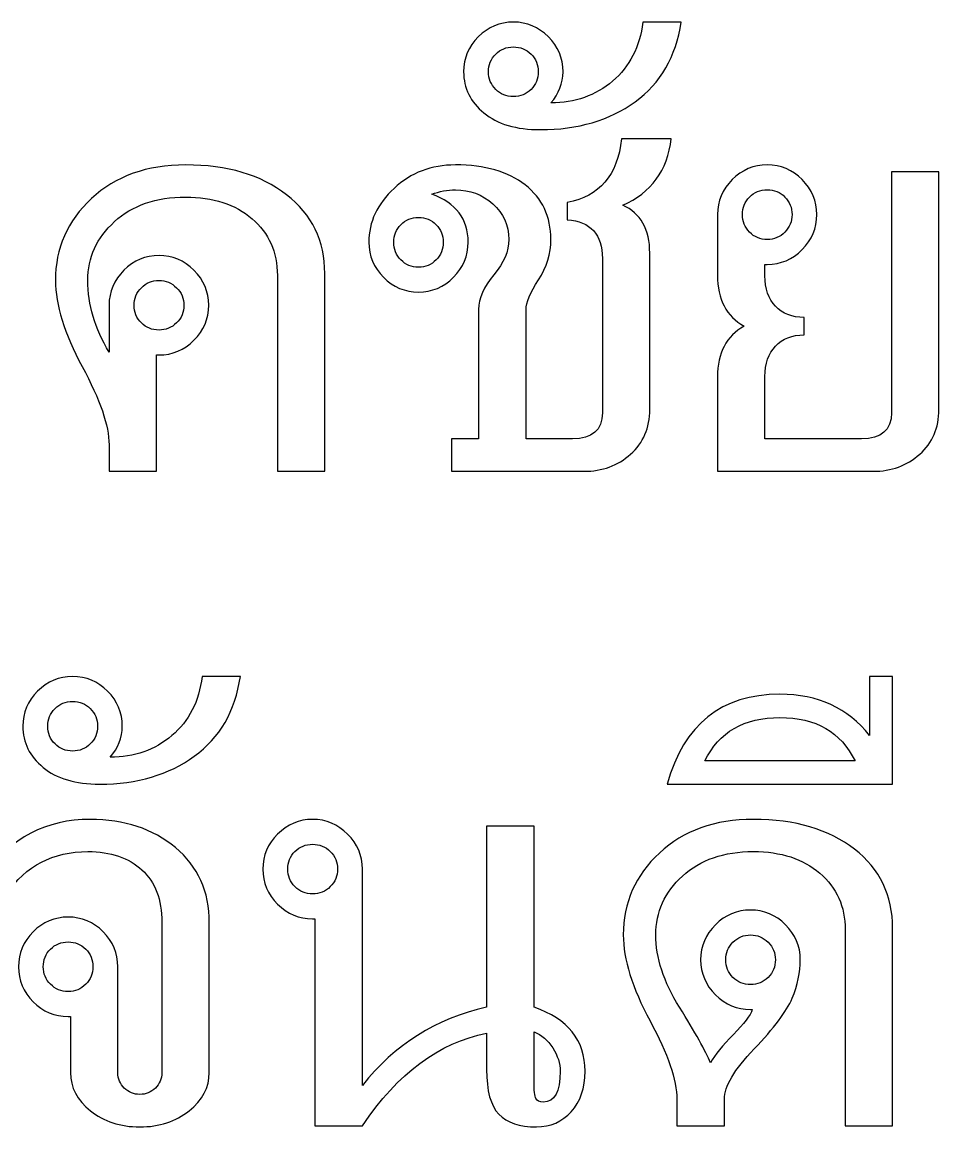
# Model space of a CAD drawing. Header units: millimetres. Extents: x -71 to 103, y -113 to 109.
# Drawn here: x -12.4 to 48.6, y 30.3 to 103.8 of the extents above; entities that cross this region are included whole.
import ezdxf

# ---------------------------------------------------------------- set-up
doc = ezdxf.new("R2010")
doc.units = ezdxf.units.MM
doc.header["$MEASUREMENT"] = 0
doc.layers.add('Layer 1', color=7, linetype='Continuous')

msp = doc.modelspace()

# ---------------------------------------------------------------- linework, layer by layer
at = {"layer": 'Layer 1', "color": 250}
for points, knots in [([(31.4268, 103.8001), (31.0871, 101.4991), (30.068, 99.7301), (28.3631, 98.4995), (28.3631, 98.4995), (26.6646, 97.2625), (24.5688, 96.6472), (22.0755, 96.6472), (22.0755, 96.6472), (20.4604, 96.6472), (19.2041, 97.0189), (18.3132, 97.756), (18.3132, 97.756), (17.4159, 98.4931), (16.9673, 99.4096), (16.9673, 100.4992), (16.9673, 100.4992), (16.9673, 101.3965), (17.2941, 102.1721), (17.9415, 102.8258), (17.9415, 102.8258), (18.5952, 103.4732), (19.3708, 103.8001), (20.2745, 103.8001), (20.2745, 103.8001), (21.1718, 103.8001), (21.9473, 103.4732), (22.6011, 102.8258), (22.6011, 102.8258), (23.2549, 102.1721), (23.5753, 101.3965), (23.5753, 100.4992), (23.5753, 100.4992), (23.5753, 99.7301), (23.3061, 99.0443), (22.7677, 98.429), (22.7677, 98.429), (24.3701, 98.429), (25.7417, 98.9097), (26.8761, 99.8775), (26.8761, 99.8775), (28.0042, 100.8389), (28.6772, 102.1464), (28.8887, 103.8001), (28.8887, 103.8001), (28.8887, 103.8001), (31.4268, 103.8001), (31.4268, 103.8001)], [0, 0, 0, 0, 0.0769231, 0.0769231, 0.0769231, 0.0769231, 0.1538462, 0.1538462, 0.1538462, 0.1538462, 0.2307692, 0.2307692, 0.2307692, 0.2307692, 0.3076923, 0.3076923, 0.3076923, 0.3076923, 0.3846154, 0.3846154, 0.3846154, 0.3846154, 0.4615385, 0.4615385, 0.4615385, 0.4615385, 0.5384615, 0.5384615, 0.5384615, 0.5384615, 0.6153846, 0.6153846, 0.6153846, 0.6153846, 0.6923077, 0.6923077, 0.6923077, 0.6923077, 0.7692308, 0.7692308, 0.7692308, 0.7692308, 0.8461538, 0.8461538, 0.8461538, 0.8461538, 1, 1, 1, 1]), ([(20.2745, 98.8456), (20.736, 98.8456), (21.1269, 99.0059), (21.4474, 99.3199), (21.4474, 99.3199), (21.7679, 99.6404), (21.9281, 100.0314), (21.9281, 100.4992), (21.9281, 100.4992), (21.9281, 100.9607), (21.7679, 101.3517), (21.4474, 101.6721), (21.4474, 101.6721), (21.1269, 101.9862), (20.736, 102.1464), (20.2745, 102.1464), (20.2745, 102.1464), (19.8066, 102.1464), (19.4156, 101.9862), (19.1016, 101.6721), (19.1016, 101.6721), (18.7811, 101.3517), (18.6209, 100.9607), (18.6209, 100.4992), (18.6209, 100.4992), (18.6209, 100.0314), (18.7811, 99.6404), (19.1016, 99.3199), (19.1016, 99.3199), (19.4156, 99.0059), (19.8066, 98.8456), (20.2745, 98.8456)], [0, 0, 0, 0, 0.1111111, 0.1111111, 0.1111111, 0.1111111, 0.2222222, 0.2222222, 0.2222222, 0.2222222, 0.3333333, 0.3333333, 0.3333333, 0.3333333, 0.4444444, 0.4444444, 0.4444444, 0.4444444, 0.5555556, 0.5555556, 0.5555556, 0.5555556, 0.6666667, 0.6666667, 0.6666667, 0.6666667, 0.7777778, 0.7777778, 0.7777778, 0.7777778, 1, 1, 1, 1]), ([(29.3437, 78.0408), (29.3437, 76.8102), (28.9143, 75.8168), (28.0683, 75.0605), (28.0683, 75.0605), (27.2158, 74.3042), (26.1839, 73.926), (24.9661, 73.926), (24.9661, 73.926), (24.9661, 73.926), (16.1597, 73.926), (16.1597, 73.926), (16.1597, 73.926), (16.1597, 73.926), (16.1597, 76.086), (16.1597, 76.086), (16.1597, 76.086), (16.1597, 76.086), (17.9607, 76.086), (17.9607, 76.086), (17.9607, 76.086), (17.9607, 76.086), (17.9607, 84.6873), (17.9607, 84.6873), (17.9607, 84.6873), (17.9607, 85.4244), (18.3004, 86.1935), (18.967, 86.9883), (18.967, 86.9883), (19.64, 87.7831), (19.9732, 88.565), (19.9732, 89.3405), (19.9732, 89.3405), (19.9732, 90.2955), (19.6207, 91.0839), (18.9093, 91.7056), (18.9093, 91.7056), (18.2043, 92.3337), (17.3775, 92.6478), (16.4225, 92.6478), (16.4225, 92.6478), (15.8841, 92.6478), (15.3585, 92.5452), (14.8458, 92.3465), (14.8458, 92.3465), (16.4609, 91.7825), (17.2685, 90.7185), (17.2685, 89.1547), (17.2685, 89.1547), (17.2685, 88.2509), (16.9416, 87.4754), (16.2943, 86.8281), (16.2943, 86.8281), (15.6405, 86.1743), (14.865, 85.8474), (13.9613, 85.8474), (13.9613, 85.8474), (13.0639, 85.8474), (12.2884, 86.1743), (11.6347, 86.8281), (11.6347, 86.8281), (10.9873, 87.4754), (10.6604, 88.2509), (10.6604, 89.1547), (10.6604, 89.1547), (10.6604, 90.507), (11.2181, 91.6992), (12.3397, 92.7439), (12.3397, 92.7439), (13.4613, 93.7822), (14.8201, 94.3014), (16.4225, 94.3014), (16.4225, 94.3014), (18.3773, 94.3014), (19.922, 93.8527), (21.0628, 92.9682), (21.0628, 92.9682), (22.2037, 92.0773), (22.7677, 90.8724), (22.7677, 89.3405), (22.7677, 89.3405), (22.7677, 88.4048), (22.4985, 87.5074), (21.9473, 86.655), (21.9473, 86.655), (21.3961, 85.809), (21.1205, 85.1488), (21.1205, 84.6873), (21.1205, 84.6873), (21.1205, 84.6873), (21.1205, 76.086), (21.1205, 76.086), (21.1205, 76.086), (21.1205, 76.086), (24.197, 76.086), (24.197, 76.086), (24.197, 76.086), (25.5238, 76.086), (26.1903, 76.6628), (26.1903, 77.8101), (26.1903, 77.8101), (26.1903, 77.8101), (26.1903, 88.0843), (26.1903, 88.0843), (26.1903, 88.0843), (26.1903, 89.6866), (25.4148, 90.5455), (23.8573, 90.6544), (23.8573, 90.6544), (23.8573, 90.6544), (23.8573, 91.8017), (23.8573, 91.8017), (23.8573, 91.8017), (25.9981, 92.2055), (27.203, 93.6156), (27.4658, 96.0447), (27.4658, 96.0447), (27.4658, 96.0447), (30.773, 96.0447), (30.773, 96.0447), (30.773, 96.0447), (30.5167, 93.9296), (29.4463, 92.4555), (27.5427, 91.6159), (27.5427, 91.6159), (28.7413, 91.0903), (29.3437, 90.0263), (29.3437, 88.424), (29.3437, 88.424), (29.3437, 88.424), (29.3437, 78.0408), (29.3437, 78.0408)], [0, 0, 0, 0, 0.0294118, 0.0294118, 0.0294118, 0.0294118, 0.0588235, 0.0588235, 0.0588235, 0.0588235, 0.0882353, 0.0882353, 0.0882353, 0.0882353, 0.1176471, 0.1176471, 0.1176471, 0.1176471, 0.1470588, 0.1470588, 0.1470588, 0.1470588, 0.1764706, 0.1764706, 0.1764706, 0.1764706, 0.2058824, 0.2058824, 0.2058824, 0.2058824, 0.2352941, 0.2352941, 0.2352941, 0.2352941, 0.2647059, 0.2647059, 0.2647059, 0.2647059, 0.2941176, 0.2941176, 0.2941176, 0.2941176, 0.3235294, 0.3235294, 0.3235294, 0.3235294, 0.3529412, 0.3529412, 0.3529412, 0.3529412, 0.3823529, 0.3823529, 0.3823529, 0.3823529, 0.4117647, 0.4117647, 0.4117647, 0.4117647, 0.4411765, 0.4411765, 0.4411765, 0.4411765, 0.4705882, 0.4705882, 0.4705882, 0.4705882, 0.5, 0.5, 0.5, 0.5, 0.5294118, 0.5294118, 0.5294118, 0.5294118, 0.5588235, 0.5588235, 0.5588235, 0.5588235, 0.5882353, 0.5882353, 0.5882353, 0.5882353, 0.6176471, 0.6176471, 0.6176471, 0.6176471, 0.6470588, 0.6470588, 0.6470588, 0.6470588, 0.6764706, 0.6764706, 0.6764706, 0.6764706, 0.7058824, 0.7058824, 0.7058824, 0.7058824, 0.7352941, 0.7352941, 0.7352941, 0.7352941, 0.7647059, 0.7647059, 0.7647059, 0.7647059, 0.7941176, 0.7941176, 0.7941176, 0.7941176, 0.8235294, 0.8235294, 0.8235294, 0.8235294, 0.8529412, 0.8529412, 0.8529412, 0.8529412, 0.8823529, 0.8823529, 0.8823529, 0.8823529, 0.9117647, 0.9117647, 0.9117647, 0.9117647, 0.9411765, 0.9411765, 0.9411765, 0.9411765, 1, 1, 1, 1]), ([(7.7313, 73.926), (7.7313, 73.926), (4.5779, 73.926), (4.5779, 73.926), (4.5779, 73.926), (4.5779, 73.926), (4.5779, 86.9562), (4.5779, 86.9562), (4.5779, 86.9562), (4.5779, 88.5073), (4.0139, 89.7635), (2.8923, 90.7249), (2.8923, 90.7249), (1.777, 91.6799), (0.3029, 92.1606), (-1.5238, 92.1606), (-1.5238, 92.1606), (-3.4915, 92.1606), (-5.0682, 91.6159), (-6.2475, 90.5327), (-6.2475, 90.5327), (-7.4332, 89.4495), (-8.0229, 88.1484), (-8.0229, 86.6165), (-8.0229, 86.6165), (-8.0229, 85.0142), (-7.555, 83.4247), (-6.6128, 81.848), (-6.6128, 81.848), (-6.6128, 81.848), (-6.6128, 84.9693), (-6.6128, 84.9693), (-6.6128, 84.9693), (-6.6128, 85.8666), (-6.2859, 86.6422), (-5.6322, 87.2959), (-5.6322, 87.2959), (-4.972, 87.9497), (-4.1901, 88.2702), (-3.2928, 88.2702), (-3.2928, 88.2702), (-2.4019, 88.2702), (-1.6327, 87.9497), (-0.9726, 87.2959), (-0.9726, 87.2959), (-0.3124, 86.6422), (0.0145, 85.8666), (0.0145, 84.9693), (0.0145, 84.9693), (0.0145, 84.0656), (-0.3124, 83.2901), (-0.9726, 82.6363), (-0.9726, 82.6363), (-1.6327, 81.989), (-2.4019, 81.6621), (-3.2928, 81.6621), (-3.2928, 81.6621), (-3.2928, 81.6621), (-3.4594, 81.6621), (-3.4594, 81.6621), (-3.4594, 81.6621), (-3.4594, 81.6621), (-3.4594, 73.926), (-3.4594, 73.926), (-3.4594, 73.926), (-3.4594, 73.926), (-6.6128, 73.926), (-6.6128, 73.926), (-6.6128, 73.926), (-6.6128, 73.926), (-6.6128, 75.6886), (-6.6128, 75.6886), (-6.6128, 75.6886), (-6.6128, 76.9576), (-7.2089, 78.6882), (-8.401, 80.893), (-8.401, 80.893), (-9.5868, 83.0978), (-10.1828, 85.0078), (-10.1828, 86.6165), (-10.1828, 86.6165), (-10.1828, 88.7573), (-9.3817, 90.5775), (-7.7793, 92.0645), (-7.7793, 92.0645), (-6.177, 93.5579), (-4.0939, 94.3014), (-1.5238, 94.3014), (-1.5238, 94.3014), (1.2515, 94.3014), (3.4883, 93.6412), (5.1868, 92.3209), (5.1868, 92.3209), (6.8853, 91.0006), (7.7313, 89.2508), (7.7313, 87.0716), (7.7313, 87.0716), (7.7313, 87.0716), (7.7313, 73.926), (7.7313, 73.926)], [0, 0, 0, 0, 0.0384615, 0.0384615, 0.0384615, 0.0384615, 0.0769231, 0.0769231, 0.0769231, 0.0769231, 0.1153846, 0.1153846, 0.1153846, 0.1153846, 0.1538462, 0.1538462, 0.1538462, 0.1538462, 0.1923077, 0.1923077, 0.1923077, 0.1923077, 0.2307692, 0.2307692, 0.2307692, 0.2307692, 0.2692308, 0.2692308, 0.2692308, 0.2692308, 0.3076923, 0.3076923, 0.3076923, 0.3076923, 0.3461538, 0.3461538, 0.3461538, 0.3461538, 0.3846154, 0.3846154, 0.3846154, 0.3846154, 0.4230769, 0.4230769, 0.4230769, 0.4230769, 0.4615385, 0.4615385, 0.4615385, 0.4615385, 0.5, 0.5, 0.5, 0.5, 0.5384615, 0.5384615, 0.5384615, 0.5384615, 0.5769231, 0.5769231, 0.5769231, 0.5769231, 0.6153846, 0.6153846, 0.6153846, 0.6153846, 0.6538462, 0.6538462, 0.6538462, 0.6538462, 0.6923077, 0.6923077, 0.6923077, 0.6923077, 0.7307692, 0.7307692, 0.7307692, 0.7307692, 0.7692308, 0.7692308, 0.7692308, 0.7692308, 0.8076923, 0.8076923, 0.8076923, 0.8076923, 0.8461538, 0.8461538, 0.8461538, 0.8461538, 0.8846154, 0.8846154, 0.8846154, 0.8846154, 0.9230769, 0.9230769, 0.9230769, 0.9230769, 1, 1, 1, 1]), ([(48.5719, 78.0408), (48.5719, 76.8102), (48.1424, 75.8168), (47.2964, 75.0605), (47.2964, 75.0605), (46.4439, 74.3042), (45.412, 73.926), (44.1943, 73.926), (44.1943, 73.926), (44.1943, 73.926), (33.8495, 73.926), (33.8495, 73.926), (33.8495, 73.926), (33.8495, 73.926), (33.8495, 80.2008), (33.8495, 80.2008), (33.8495, 80.2008), (33.8495, 81.7903), (34.4392, 82.9119), (35.6121, 83.5785), (35.6121, 83.5785), (34.4392, 84.2387), (33.8495, 85.3667), (33.8495, 86.9562), (33.8495, 86.9562), (33.8495, 86.9562), (33.8495, 90.9941), (33.8495, 90.9941), (33.8495, 90.9941), (33.8495, 91.8979), (34.1764, 92.6734), (34.8238, 93.3207), (34.8238, 93.3207), (35.4775, 93.9745), (36.2531, 94.3014), (37.1568, 94.3014), (37.1568, 94.3014), (38.0541, 94.3014), (38.8296, 93.9745), (39.4834, 93.3207), (39.4834, 93.3207), (40.1307, 92.6734), (40.4576, 91.8979), (40.4576, 90.9941), (40.4576, 90.9941), (40.4576, 90.0904), (40.1307, 89.3149), (39.4834, 88.6675), (39.4834, 88.6675), (38.8296, 88.0138), (38.0541, 87.6869), (37.1568, 87.6869), (37.1568, 87.6869), (37.1568, 87.6869), (37.0029, 87.6869), (37.0029, 87.6869), (37.0029, 87.6869), (37.0029, 87.6869), (37.0029, 86.9178), (37.0029, 86.9178), (37.0029, 86.9178), (37.0029, 86.0717), (37.2401, 85.3988), (37.708, 84.8988), (37.708, 84.8988), (38.1759, 84.4053), (38.8104, 84.1618), (39.6116, 84.1618), (39.6116, 84.1618), (39.6116, 84.1618), (39.6116, 82.9953), (39.6116, 82.9953), (39.6116, 82.9953), (38.8104, 82.9953), (38.1759, 82.7453), (37.708, 82.2518), (37.708, 82.2518), (37.2401, 81.7582), (37.0029, 81.0853), (37.0029, 80.2328), (37.0029, 80.2328), (37.0029, 80.2328), (37.0029, 76.086), (37.0029, 76.086), (37.0029, 76.086), (37.0029, 76.086), (43.4251, 76.086), (43.4251, 76.086), (43.4251, 76.086), (44.7519, 76.086), (45.4184, 76.6628), (45.4184, 77.8101), (45.4184, 77.8101), (45.4184, 77.8101), (45.4184, 93.8463), (45.4184, 93.8463), (45.4184, 93.8463), (45.4184, 93.8463), (48.5719, 93.8463), (48.5719, 93.8463), (48.5719, 93.8463), (48.5719, 93.8463), (48.5719, 78.0408), (48.5719, 78.0408)], [0, 0, 0, 0, 0.037037, 0.037037, 0.037037, 0.037037, 0.0740741, 0.0740741, 0.0740741, 0.0740741, 0.1111111, 0.1111111, 0.1111111, 0.1111111, 0.1481481, 0.1481481, 0.1481481, 0.1481481, 0.1851852, 0.1851852, 0.1851852, 0.1851852, 0.2222222, 0.2222222, 0.2222222, 0.2222222, 0.2592593, 0.2592593, 0.2592593, 0.2592593, 0.2962963, 0.2962963, 0.2962963, 0.2962963, 0.3333333, 0.3333333, 0.3333333, 0.3333333, 0.3703704, 0.3703704, 0.3703704, 0.3703704, 0.4074074, 0.4074074, 0.4074074, 0.4074074, 0.4444444, 0.4444444, 0.4444444, 0.4444444, 0.4814815, 0.4814815, 0.4814815, 0.4814815, 0.5185185, 0.5185185, 0.5185185, 0.5185185, 0.5555556, 0.5555556, 0.5555556, 0.5555556, 0.5925926, 0.5925926, 0.5925926, 0.5925926, 0.6296296, 0.6296296, 0.6296296, 0.6296296, 0.6666667, 0.6666667, 0.6666667, 0.6666667, 0.7037037, 0.7037037, 0.7037037, 0.7037037, 0.7407407, 0.7407407, 0.7407407, 0.7407407, 0.7777778, 0.7777778, 0.7777778, 0.7777778, 0.8148148, 0.8148148, 0.8148148, 0.8148148, 0.8518519, 0.8518519, 0.8518519, 0.8518519, 0.8888889, 0.8888889, 0.8888889, 0.8888889, 0.9259259, 0.9259259, 0.9259259, 0.9259259, 1, 1, 1, 1]), ([(37.1568, 89.3405), (37.6182, 89.3405), (38.0092, 89.5072), (38.3297, 89.8276), (38.3297, 89.8276), (38.6437, 90.1545), (38.804, 90.5455), (38.804, 90.9941), (38.804, 90.9941), (38.804, 91.4556), (38.6437, 91.8466), (38.3297, 92.1671), (38.3297, 92.1671), (38.0092, 92.4875), (37.6182, 92.6478), (37.1568, 92.6478), (37.1568, 92.6478), (36.6889, 92.6478), (36.2979, 92.4875), (35.9775, 92.1671), (35.9775, 92.1671), (35.6634, 91.8466), (35.5032, 91.4556), (35.5032, 90.9941), (35.5032, 90.9941), (35.5032, 90.5455), (35.6634, 90.1545), (35.9775, 89.8276), (35.9775, 89.8276), (36.2979, 89.5072), (36.6889, 89.3405), (37.1568, 89.3405)], [0, 0, 0, 0, 0.1111111, 0.1111111, 0.1111111, 0.1111111, 0.2222222, 0.2222222, 0.2222222, 0.2222222, 0.3333333, 0.3333333, 0.3333333, 0.3333333, 0.4444444, 0.4444444, 0.4444444, 0.4444444, 0.5555556, 0.5555556, 0.5555556, 0.5555556, 0.6666667, 0.6666667, 0.6666667, 0.6666667, 0.7777778, 0.7777778, 0.7777778, 0.7777778, 1, 1, 1, 1]), ([(13.9613, 87.501), (14.4291, 87.501), (14.8201, 87.6613), (15.1406, 87.9817), (15.1406, 87.9817), (15.4546, 88.3022), (15.6149, 88.6932), (15.6149, 89.1547), (15.6149, 89.1547), (15.6149, 89.6161), (15.4546, 90.0071), (15.1406, 90.3276), (15.1406, 90.3276), (14.8201, 90.648), (14.4291, 90.8083), (13.9613, 90.8083), (13.9613, 90.8083), (13.4998, 90.8083), (13.1088, 90.648), (12.7883, 90.3276), (12.7883, 90.3276), (12.4743, 90.0071), (12.3141, 89.6161), (12.3141, 89.1547), (12.3141, 89.1547), (12.3141, 88.6932), (12.4743, 88.3022), (12.7883, 87.9817), (12.7883, 87.9817), (13.1088, 87.6613), (13.4998, 87.501), (13.9613, 87.501)], [0, 0, 0, 0, 0.1111111, 0.1111111, 0.1111111, 0.1111111, 0.2222222, 0.2222222, 0.2222222, 0.2222222, 0.3333333, 0.3333333, 0.3333333, 0.3333333, 0.4444444, 0.4444444, 0.4444444, 0.4444444, 0.5555556, 0.5555556, 0.5555556, 0.5555556, 0.6666667, 0.6666667, 0.6666667, 0.6666667, 0.7777778, 0.7777778, 0.7777778, 0.7777778, 1, 1, 1, 1]), ([(-3.2928, 83.3157), (-2.8441, 83.3157), (-2.4531, 83.476), (-2.1263, 83.7964), (-2.1263, 83.7964), (-1.7994, 84.1105), (-1.6392, 84.5015), (-1.6392, 84.9693), (-1.6392, 84.9693), (-1.6392, 85.418), (-1.7994, 85.809), (-2.1263, 86.1294), (-2.1263, 86.1294), (-2.4531, 86.4563), (-2.8441, 86.6165), (-3.2928, 86.6165), (-3.2928, 86.6165), (-3.7542, 86.6165), (-4.1452, 86.4563), (-4.4657, 86.1294), (-4.4657, 86.1294), (-4.7862, 85.809), (-4.9464, 85.418), (-4.9464, 84.9693), (-4.9464, 84.9693), (-4.9464, 84.5015), (-4.7862, 84.1105), (-4.4657, 83.7964), (-4.4657, 83.7964), (-4.1452, 83.476), (-3.7542, 83.3157), (-3.2928, 83.3157)], [0, 0, 0, 0, 0.1111111, 0.1111111, 0.1111111, 0.1111111, 0.2222222, 0.2222222, 0.2222222, 0.2222222, 0.3333333, 0.3333333, 0.3333333, 0.3333333, 0.4444444, 0.4444444, 0.4444444, 0.4444444, 0.5555556, 0.5555556, 0.5555556, 0.5555556, 0.6666667, 0.6666667, 0.6666667, 0.6666667, 0.7777778, 0.7777778, 0.7777778, 0.7777778, 1, 1, 1, 1]), ([(2.1167, 60.2741), (1.777, 57.9731), (0.7579, 56.2041), (-0.947, 54.9735), (-0.947, 54.9735), (-2.6455, 53.7365), (-4.7413, 53.1212), (-7.2346, 53.1212), (-7.2346, 53.1212), (-8.8497, 53.1212), (-10.106, 53.4929), (-10.9969, 54.23), (-10.9969, 54.23), (-11.8942, 54.9671), (-12.3428, 55.8836), (-12.3428, 56.9732), (-12.3428, 56.9732), (-12.3428, 57.8705), (-12.016, 58.6461), (-11.3686, 59.2998), (-11.3686, 59.2998), (-10.7149, 59.9472), (-9.9393, 60.2741), (-9.0356, 60.2741), (-9.0356, 60.2741), (-8.1383, 60.2741), (-7.3628, 59.9472), (-6.709, 59.2998), (-6.709, 59.2998), (-6.0552, 58.6461), (-5.7348, 57.8705), (-5.7348, 56.9732), (-5.7348, 56.9732), (-5.7348, 56.2041), (-6.004, 55.5183), (-6.5424, 54.903), (-6.5424, 54.903), (-4.94, 54.903), (-3.5684, 55.3837), (-2.434, 56.3515), (-2.434, 56.3515), (-1.3059, 57.3129), (-0.6329, 58.6204), (-0.4214, 60.2741), (-0.4214, 60.2741), (-0.4214, 60.2741), (2.1167, 60.2741), (2.1167, 60.2741)], [0, 0, 0, 0, 0.0769231, 0.0769231, 0.0769231, 0.0769231, 0.1538462, 0.1538462, 0.1538462, 0.1538462, 0.2307692, 0.2307692, 0.2307692, 0.2307692, 0.3076923, 0.3076923, 0.3076923, 0.3076923, 0.3846154, 0.3846154, 0.3846154, 0.3846154, 0.4615385, 0.4615385, 0.4615385, 0.4615385, 0.5384615, 0.5384615, 0.5384615, 0.5384615, 0.6153846, 0.6153846, 0.6153846, 0.6153846, 0.6923077, 0.6923077, 0.6923077, 0.6923077, 0.7692308, 0.7692308, 0.7692308, 0.7692308, 0.8461538, 0.8461538, 0.8461538, 0.8461538, 1, 1, 1, 1]), ([(45.4954, 53.1212), (45.4954, 53.1212), (30.5103, 53.1212), (30.5103, 53.1212), (30.5103, 53.1212), (31.6127, 57.1014), (34.1059, 59.0947), (38.0028, 59.0947), (38.0028, 59.0947), (40.5409, 59.0947), (42.5278, 58.1782), (43.9571, 56.3515), (43.9571, 56.3515), (43.9571, 56.3515), (43.9571, 60.2741), (43.9571, 60.2741), (43.9571, 60.2741), (43.9571, 60.2741), (45.4954, 60.2741), (45.4954, 60.2741), (45.4954, 60.2741), (45.4954, 60.2741), (45.4954, 53.1212), (45.4954, 53.1212)], [0, 0, 0, 0, 0.1428571, 0.1428571, 0.1428571, 0.1428571, 0.2857143, 0.2857143, 0.2857143, 0.2857143, 0.4285714, 0.4285714, 0.4285714, 0.4285714, 0.5714286, 0.5714286, 0.5714286, 0.5714286, 0.7142857, 0.7142857, 0.7142857, 0.7142857, 1, 1, 1, 1]), ([(-9.0356, 55.3196), (-8.5741, 55.3196), (-8.1832, 55.4799), (-7.8627, 55.7939), (-7.8627, 55.7939), (-7.5422, 56.1144), (-7.382, 56.5054), (-7.382, 56.9732), (-7.382, 56.9732), (-7.382, 57.4347), (-7.5422, 57.8257), (-7.8627, 58.1461), (-7.8627, 58.1461), (-8.1832, 58.4602), (-8.5741, 58.6204), (-9.0356, 58.6204), (-9.0356, 58.6204), (-9.5035, 58.6204), (-9.8945, 58.4602), (-10.2085, 58.1461), (-10.2085, 58.1461), (-10.529, 57.8257), (-10.6892, 57.4347), (-10.6892, 56.9732), (-10.6892, 56.9732), (-10.6892, 56.5054), (-10.529, 56.1144), (-10.2085, 55.7939), (-10.2085, 55.7939), (-9.8945, 55.4799), (-9.5035, 55.3196), (-9.0356, 55.3196)], [0, 0, 0, 0, 0.1111111, 0.1111111, 0.1111111, 0.1111111, 0.2222222, 0.2222222, 0.2222222, 0.2222222, 0.3333333, 0.3333333, 0.3333333, 0.3333333, 0.4444444, 0.4444444, 0.4444444, 0.4444444, 0.5555556, 0.5555556, 0.5555556, 0.5555556, 0.6666667, 0.6666667, 0.6666667, 0.6666667, 0.7777778, 0.7777778, 0.7777778, 0.7777778, 1, 1, 1, 1]), ([(42.9957, 54.6595), (42.0599, 56.5887), (40.3935, 57.5501), (38.0028, 57.5501), (38.0028, 57.5501), (35.6121, 57.5501), (33.9457, 56.5887), (33.0099, 54.6595), (33.0099, 54.6595), (33.0099, 54.6595), (42.9957, 54.6595), (42.9957, 54.6595)], [0, 0, 0, 0, 0.25, 0.25, 0.25, 0.25, 0.5, 0.5, 0.5, 0.5, 1, 1, 1, 1]), ([(0.0529, 33.9316), (0.0529, 32.9509), (-0.3958, 32.1113), (-1.2867, 31.3935), (-1.2867, 31.3935), (-2.184, 30.682), (-3.2736, 30.3231), (-4.5683, 30.3231), (-4.5683, 30.3231), (-5.8694, 30.3231), (-6.9654, 30.682), (-7.8499, 31.3935), (-7.8499, 31.3935), (-8.7408, 32.1113), (-9.183, 32.9509), (-9.183, 33.9316), (-9.183, 33.9316), (-9.183, 33.9316), (-9.183, 37.6682), (-9.183, 37.6682), (-9.183, 37.6682), (-9.183, 37.6682), (-9.3368, 37.6682), (-9.3368, 37.6682), (-9.3368, 37.6682), (-10.2342, 37.6682), (-11.0097, 37.9951), (-11.6634, 38.6424), (-11.6634, 38.6424), (-12.3172, 39.2962), (-12.6377, 40.0717), (-12.6377, 40.969), (-12.6377, 40.969), (-12.6377, 41.8728), (-12.3172, 42.6483), (-11.6634, 43.3021), (-11.6634, 43.3021), (-11.0097, 43.9494), (-10.2342, 44.2763), (-9.3368, 44.2763), (-9.3368, 44.2763), (-8.4331, 44.2763), (-7.6576, 43.9494), (-7.0038, 43.3021), (-7.0038, 43.3021), (-6.3565, 42.6483), (-6.0296, 41.8728), (-6.0296, 40.969), (-6.0296, 40.969), (-6.0296, 40.969), (-6.0296, 33.9316), (-6.0296, 33.9316), (-6.0296, 33.9316), (-6.0296, 33.5278), (-5.8886, 33.1881), (-5.6002, 32.9061), (-5.6002, 32.9061), (-5.3118, 32.6241), (-4.9657, 32.483), (-4.5683, 32.483), (-4.5683, 32.483), (-4.1645, 32.483), (-3.8184, 32.6241), (-3.5364, 32.9061), (-3.5364, 32.9061), (-3.2479, 33.1881), (-3.1005, 33.5278), (-3.1005, 33.9316), (-3.1005, 33.9316), (-3.1005, 33.9316), (-3.1005, 43.9366), (-3.1005, 43.9366), (-3.1005, 43.9366), (-3.1005, 45.4428), (-3.5428, 46.5965), (-4.4273, 47.4105), (-4.4273, 47.4105), (-5.3054, 48.2244), (-6.5039, 48.6346), (-8.0229, 48.6346), (-8.0229, 48.6346), (-10.3367, 48.6346), (-12.1441, 47.6925), (-13.4453, 45.8145), (-13.4453, 45.8145), (-13.4453, 45.8145), (-14.9899, 47.0964), (-14.9899, 47.0964), (-14.9899, 47.0964), (-13.1376, 49.5448), (-10.7597, 50.7754), (-7.8691, 50.7754), (-7.8691, 50.7754), (-5.5938, 50.7754), (-3.703, 50.1473), (-2.1968, 48.8974), (-2.1968, 48.8974), (-0.697, 47.6412), (0.0529, 45.9812), (0.0529, 43.8981), (0.0529, 43.8981), (0.0529, 43.8981), (0.0529, 33.9316), (0.0529, 33.9316)], [0, 0, 0, 0, 0.037037, 0.037037, 0.037037, 0.037037, 0.0740741, 0.0740741, 0.0740741, 0.0740741, 0.1111111, 0.1111111, 0.1111111, 0.1111111, 0.1481481, 0.1481481, 0.1481481, 0.1481481, 0.1851852, 0.1851852, 0.1851852, 0.1851852, 0.2222222, 0.2222222, 0.2222222, 0.2222222, 0.2592593, 0.2592593, 0.2592593, 0.2592593, 0.2962963, 0.2962963, 0.2962963, 0.2962963, 0.3333333, 0.3333333, 0.3333333, 0.3333333, 0.3703704, 0.3703704, 0.3703704, 0.3703704, 0.4074074, 0.4074074, 0.4074074, 0.4074074, 0.4444444, 0.4444444, 0.4444444, 0.4444444, 0.4814815, 0.4814815, 0.4814815, 0.4814815, 0.5185185, 0.5185185, 0.5185185, 0.5185185, 0.5555556, 0.5555556, 0.5555556, 0.5555556, 0.5925926, 0.5925926, 0.5925926, 0.5925926, 0.6296296, 0.6296296, 0.6296296, 0.6296296, 0.6666667, 0.6666667, 0.6666667, 0.6666667, 0.7037037, 0.7037037, 0.7037037, 0.7037037, 0.7407407, 0.7407407, 0.7407407, 0.7407407, 0.7777778, 0.7777778, 0.7777778, 0.7777778, 0.8148148, 0.8148148, 0.8148148, 0.8148148, 0.8518519, 0.8518519, 0.8518519, 0.8518519, 0.8888889, 0.8888889, 0.8888889, 0.8888889, 0.9259259, 0.9259259, 0.9259259, 0.9259259, 1, 1, 1, 1]), ([(21.646, 38.2835), (23.9085, 37.508), (25.043, 36.0915), (25.043, 34.0213), (25.043, 34.0213), (25.043, 32.9125), (24.7354, 32.0152), (24.1265, 31.3358), (24.1265, 31.3358), (23.5112, 30.6628), (22.742, 30.3231), (21.8127, 30.3231), (21.8127, 30.3231), (20.6846, 30.3231), (19.8514, 30.6051), (19.3066, 31.1691), (19.3066, 31.1691), (18.7618, 31.7331), (18.4926, 32.7202), (18.4926, 34.1367), (18.4926, 34.1367), (18.4926, 34.1367), (18.4926, 36.5594), (18.4926, 36.5594), (18.4926, 36.5594), (15.3392, 35.9313), (12.5832, 33.8803), (10.231, 30.4), (10.231, 30.4), (10.231, 30.4), (7.0711, 30.4), (7.0711, 30.4), (7.0711, 30.4), (7.0711, 30.4), (7.0711, 44.1609), (7.0711, 44.1609), (7.0711, 44.1609), (7.0711, 44.1609), (6.9237, 44.1609), (6.9237, 44.1609), (6.9237, 44.1609), (6.02, 44.1609), (5.2445, 44.4878), (4.5971, 45.1415), (4.5971, 45.1415), (3.9434, 45.7889), (3.6165, 46.5644), (3.6165, 47.4681), (3.6165, 47.4681), (3.6165, 48.3719), (3.9434, 49.1474), (4.5971, 49.7947), (4.5971, 49.7947), (5.2445, 50.4485), (6.02, 50.7754), (6.9237, 50.7754), (6.9237, 50.7754), (7.8274, 50.7754), (8.603, 50.4485), (9.2503, 49.7947), (9.2503, 49.7947), (9.9041, 49.1474), (10.231, 48.3719), (10.231, 47.4681), (10.231, 47.4681), (10.231, 47.4681), (10.231, 33.0855), (10.231, 33.0855), (10.231, 33.0855), (12.3717, 35.7903), (15.1213, 37.5208), (18.4926, 38.2835), (18.4926, 38.2835), (18.4926, 38.2835), (18.4926, 50.3203), (18.4926, 50.3203), (18.4926, 50.3203), (18.4926, 50.3203), (21.646, 50.3203), (21.646, 50.3203), (21.646, 50.3203), (21.646, 50.3203), (21.646, 38.2835), (21.646, 38.2835)], [0, 0, 0, 0, 0.0454545, 0.0454545, 0.0454545, 0.0454545, 0.0909091, 0.0909091, 0.0909091, 0.0909091, 0.1363636, 0.1363636, 0.1363636, 0.1363636, 0.1818182, 0.1818182, 0.1818182, 0.1818182, 0.2272727, 0.2272727, 0.2272727, 0.2272727, 0.2727273, 0.2727273, 0.2727273, 0.2727273, 0.3181818, 0.3181818, 0.3181818, 0.3181818, 0.3636364, 0.3636364, 0.3636364, 0.3636364, 0.4090909, 0.4090909, 0.4090909, 0.4090909, 0.4545455, 0.4545455, 0.4545455, 0.4545455, 0.5, 0.5, 0.5, 0.5, 0.5454545, 0.5454545, 0.5454545, 0.5454545, 0.5909091, 0.5909091, 0.5909091, 0.5909091, 0.6363636, 0.6363636, 0.6363636, 0.6363636, 0.6818182, 0.6818182, 0.6818182, 0.6818182, 0.7272727, 0.7272727, 0.7272727, 0.7272727, 0.7727273, 0.7727273, 0.7727273, 0.7727273, 0.8181818, 0.8181818, 0.8181818, 0.8181818, 0.8636364, 0.8636364, 0.8636364, 0.8636364, 0.9090909, 0.9090909, 0.9090909, 0.9090909, 1, 1, 1, 1]), ([(45.4953, 30.4), (45.4953, 30.4), (42.3419, 30.4), (42.3419, 30.4), (42.3419, 30.4), (42.3419, 30.4), (42.3419, 43.4302), (42.3419, 43.4302), (42.3419, 43.4302), (42.3419, 44.9813), (41.7779, 46.2375), (40.6563, 47.1989), (40.6563, 47.1989), (39.541, 48.1539), (38.0669, 48.6346), (36.2402, 48.6346), (36.2402, 48.6346), (34.2725, 48.6346), (32.6958, 48.0899), (31.5165, 47.0067), (31.5165, 47.0067), (30.3308, 45.9235), (29.7411, 44.6224), (29.7411, 43.0905), (29.7411, 43.0905), (29.7411, 41.5779), (30.2667, 39.9756), (31.3178, 38.2835), (31.3178, 38.2835), (32.369, 36.5979), (33.0548, 35.3608), (33.3816, 34.5853), (33.3816, 34.5853), (33.6829, 35.1237), (34.1892, 35.7518), (34.9071, 36.4633), (34.9071, 36.4633), (35.6185, 37.1811), (36.0351, 37.7387), (36.1633, 38.1361), (36.1633, 38.1361), (36.1633, 38.1361), (36.0479, 38.1361), (36.0479, 38.1361), (36.0479, 38.1361), (35.1506, 38.1361), (34.3687, 38.463), (33.7149, 39.1103), (33.7149, 39.1103), (33.0548, 39.7641), (32.7279, 40.5396), (32.7279, 41.4433), (32.7279, 41.4433), (32.7279, 42.3406), (33.0548, 43.1162), (33.7149, 43.7699), (33.7149, 43.7699), (34.3687, 44.4237), (35.1506, 44.7442), (36.0479, 44.7442), (36.0479, 44.7442), (36.9388, 44.7442), (37.7144, 44.4237), (38.3681, 43.7699), (38.3681, 43.7699), (39.0283, 43.1162), (39.3552, 42.3406), (39.3552, 41.4433), (39.3552, 41.4433), (39.3552, 40.6037), (39.1757, 39.7513), (38.8104, 38.8796), (38.8104, 38.8796), (38.445, 38.0079), (37.6054, 36.8863), (36.2851, 35.5083), (36.2851, 35.5083), (34.9648, 34.1303), (34.3046, 33.015), (34.3046, 32.1626), (34.3046, 32.1626), (34.3046, 32.1626), (34.3046, 30.4), (34.3046, 30.4), (34.3046, 30.4), (34.3046, 30.4), (31.1512, 30.4), (31.1512, 30.4), (31.1512, 30.4), (31.1512, 30.4), (31.1512, 32.1626), (31.1512, 32.1626), (31.1512, 32.1626), (31.1512, 33.4316), (30.5551, 35.1622), (29.363, 37.367), (29.363, 37.367), (28.1772, 39.5718), (27.5812, 41.4818), (27.5812, 43.0905), (27.5812, 43.0905), (27.5812, 45.2313), (28.3823, 47.0515), (29.9847, 48.5385), (29.9847, 48.5385), (31.587, 50.0319), (33.6701, 50.7754), (36.2402, 50.7754), (36.2402, 50.7754), (39.0155, 50.7754), (41.2523, 50.1152), (42.9508, 48.7949), (42.9508, 48.7949), (44.6493, 47.4746), (45.4953, 45.7248), (45.4953, 43.5456), (45.4953, 43.5456), (45.4953, 43.5456), (45.4953, 30.4), (45.4953, 30.4)], [0, 0, 0, 0, 0.0322581, 0.0322581, 0.0322581, 0.0322581, 0.0645161, 0.0645161, 0.0645161, 0.0645161, 0.0967742, 0.0967742, 0.0967742, 0.0967742, 0.1290323, 0.1290323, 0.1290323, 0.1290323, 0.1612903, 0.1612903, 0.1612903, 0.1612903, 0.1935484, 0.1935484, 0.1935484, 0.1935484, 0.2258065, 0.2258065, 0.2258065, 0.2258065, 0.2580645, 0.2580645, 0.2580645, 0.2580645, 0.2903226, 0.2903226, 0.2903226, 0.2903226, 0.3225806, 0.3225806, 0.3225806, 0.3225806, 0.3548387, 0.3548387, 0.3548387, 0.3548387, 0.3870968, 0.3870968, 0.3870968, 0.3870968, 0.4193548, 0.4193548, 0.4193548, 0.4193548, 0.4516129, 0.4516129, 0.4516129, 0.4516129, 0.483871, 0.483871, 0.483871, 0.483871, 0.516129, 0.516129, 0.516129, 0.516129, 0.5483871, 0.5483871, 0.5483871, 0.5483871, 0.5806452, 0.5806452, 0.5806452, 0.5806452, 0.6129032, 0.6129032, 0.6129032, 0.6129032, 0.6451613, 0.6451613, 0.6451613, 0.6451613, 0.6774194, 0.6774194, 0.6774194, 0.6774194, 0.7096774, 0.7096774, 0.7096774, 0.7096774, 0.7419355, 0.7419355, 0.7419355, 0.7419355, 0.7741935, 0.7741935, 0.7741935, 0.7741935, 0.8064516, 0.8064516, 0.8064516, 0.8064516, 0.8387097, 0.8387097, 0.8387097, 0.8387097, 0.8709677, 0.8709677, 0.8709677, 0.8709677, 0.9032258, 0.9032258, 0.9032258, 0.9032258, 0.9354839, 0.9354839, 0.9354839, 0.9354839, 1, 1, 1, 1]), ([(6.9237, 45.8145), (7.3852, 45.8145), (7.7762, 45.9812), (8.0966, 46.3016), (8.0966, 46.3016), (8.4171, 46.6285), (8.5773, 47.0195), (8.5773, 47.4681), (8.5773, 47.4681), (8.5773, 47.9296), (8.4171, 48.3206), (8.0966, 48.6411), (8.0966, 48.6411), (7.7762, 48.9615), (7.3852, 49.1218), (6.9237, 49.1218), (6.9237, 49.1218), (6.4623, 49.1218), (6.0713, 48.9615), (5.7508, 48.6411), (5.7508, 48.6411), (5.4303, 48.3206), (5.2701, 47.9296), (5.2701, 47.4681), (5.2701, 47.4681), (5.2701, 47.0195), (5.4303, 46.6285), (5.7508, 46.3016), (5.7508, 46.3016), (6.0713, 45.9812), (6.4623, 45.8145), (6.9237, 45.8145)], [0, 0, 0, 0, 0.1111111, 0.1111111, 0.1111111, 0.1111111, 0.2222222, 0.2222222, 0.2222222, 0.2222222, 0.3333333, 0.3333333, 0.3333333, 0.3333333, 0.4444444, 0.4444444, 0.4444444, 0.4444444, 0.5555556, 0.5555556, 0.5555556, 0.5555556, 0.6666667, 0.6666667, 0.6666667, 0.6666667, 0.7777778, 0.7777778, 0.7777778, 0.7777778, 1, 1, 1, 1]), ([(-9.3368, 39.3218), (-8.8754, 39.3218), (-8.478, 39.4821), (-8.1639, 39.809), (-8.1639, 39.809), (-7.8435, 40.1358), (-7.6832, 40.5204), (-7.6832, 40.969), (-7.6832, 40.969), (-7.6832, 41.4369), (-7.8435, 41.8279), (-8.1639, 42.1484), (-8.1639, 42.1484), (-8.478, 42.4624), (-8.8754, 42.6227), (-9.3368, 42.6227), (-9.3368, 42.6227), (-9.7983, 42.6227), (-10.1893, 42.4624), (-10.5098, 42.1484), (-10.5098, 42.1484), (-10.8302, 41.8279), (-10.9905, 41.4369), (-10.9905, 40.969), (-10.9905, 40.969), (-10.9905, 40.5204), (-10.8302, 40.1358), (-10.5098, 39.809), (-10.5098, 39.809), (-10.1893, 39.4821), (-9.7983, 39.3218), (-9.3368, 39.3218)], [0, 0, 0, 0, 0.1111111, 0.1111111, 0.1111111, 0.1111111, 0.2222222, 0.2222222, 0.2222222, 0.2222222, 0.3333333, 0.3333333, 0.3333333, 0.3333333, 0.4444444, 0.4444444, 0.4444444, 0.4444444, 0.5555556, 0.5555556, 0.5555556, 0.5555556, 0.6666667, 0.6666667, 0.6666667, 0.6666667, 0.7777778, 0.7777778, 0.7777778, 0.7777778, 1, 1, 1, 1]), ([(36.0479, 39.7897), (36.503, 39.7897), (36.8876, 39.95), (37.2144, 40.2704), (37.2144, 40.2704), (37.5413, 40.5845), (37.7016, 40.9755), (37.7016, 41.4433), (37.7016, 41.4433), (37.7016, 41.892), (37.5413, 42.283), (37.2144, 42.6034), (37.2144, 42.6034), (36.8876, 42.9303), (36.503, 43.0905), (36.0479, 43.0905), (36.0479, 43.0905), (35.5865, 43.0905), (35.1955, 42.9303), (34.875, 42.6034), (34.875, 42.6034), (34.5546, 42.283), (34.3943, 41.892), (34.3943, 41.4433), (34.3943, 41.4433), (34.3943, 40.9755), (34.5546, 40.5845), (34.875, 40.2704), (34.875, 40.2704), (35.1955, 39.95), (35.5865, 39.7897), (36.0479, 39.7897)], [0, 0, 0, 0, 0.1111111, 0.1111111, 0.1111111, 0.1111111, 0.2222222, 0.2222222, 0.2222222, 0.2222222, 0.3333333, 0.3333333, 0.3333333, 0.3333333, 0.4444444, 0.4444444, 0.4444444, 0.4444444, 0.5555556, 0.5555556, 0.5555556, 0.5555556, 0.6666667, 0.6666667, 0.6666667, 0.6666667, 0.7777778, 0.7777778, 0.7777778, 0.7777778, 1, 1, 1, 1]), ([(23.3894, 34.0213), (23.3894, 34.5405), (23.2227, 35.0532), (22.8959, 35.5724), (22.8959, 35.5724), (22.5626, 36.0915), (22.146, 36.444), (21.646, 36.6363), (21.646, 36.6363), (21.646, 36.6363), (21.646, 33.3291), (21.646, 33.3291), (21.646, 33.3291), (21.646, 32.7394), (21.6845, 32.3677), (21.7678, 32.2139), (21.7678, 32.2139), (21.8511, 32.0536), (22.0178, 31.9767), (22.2677, 31.9767), (22.2677, 31.9767), (23.0176, 31.9767), (23.3894, 32.6625), (23.3894, 34.0213)], [0, 0, 0, 0, 0.1428571, 0.1428571, 0.1428571, 0.1428571, 0.2857143, 0.2857143, 0.2857143, 0.2857143, 0.4285714, 0.4285714, 0.4285714, 0.4285714, 0.5714286, 0.5714286, 0.5714286, 0.5714286, 0.7142857, 0.7142857, 0.7142857, 0.7142857, 1, 1, 1, 1])]:
    msp.add_open_spline(points, degree=3, knots=knots, dxfattribs=at)

doc.saveas('drawing.dxf')
